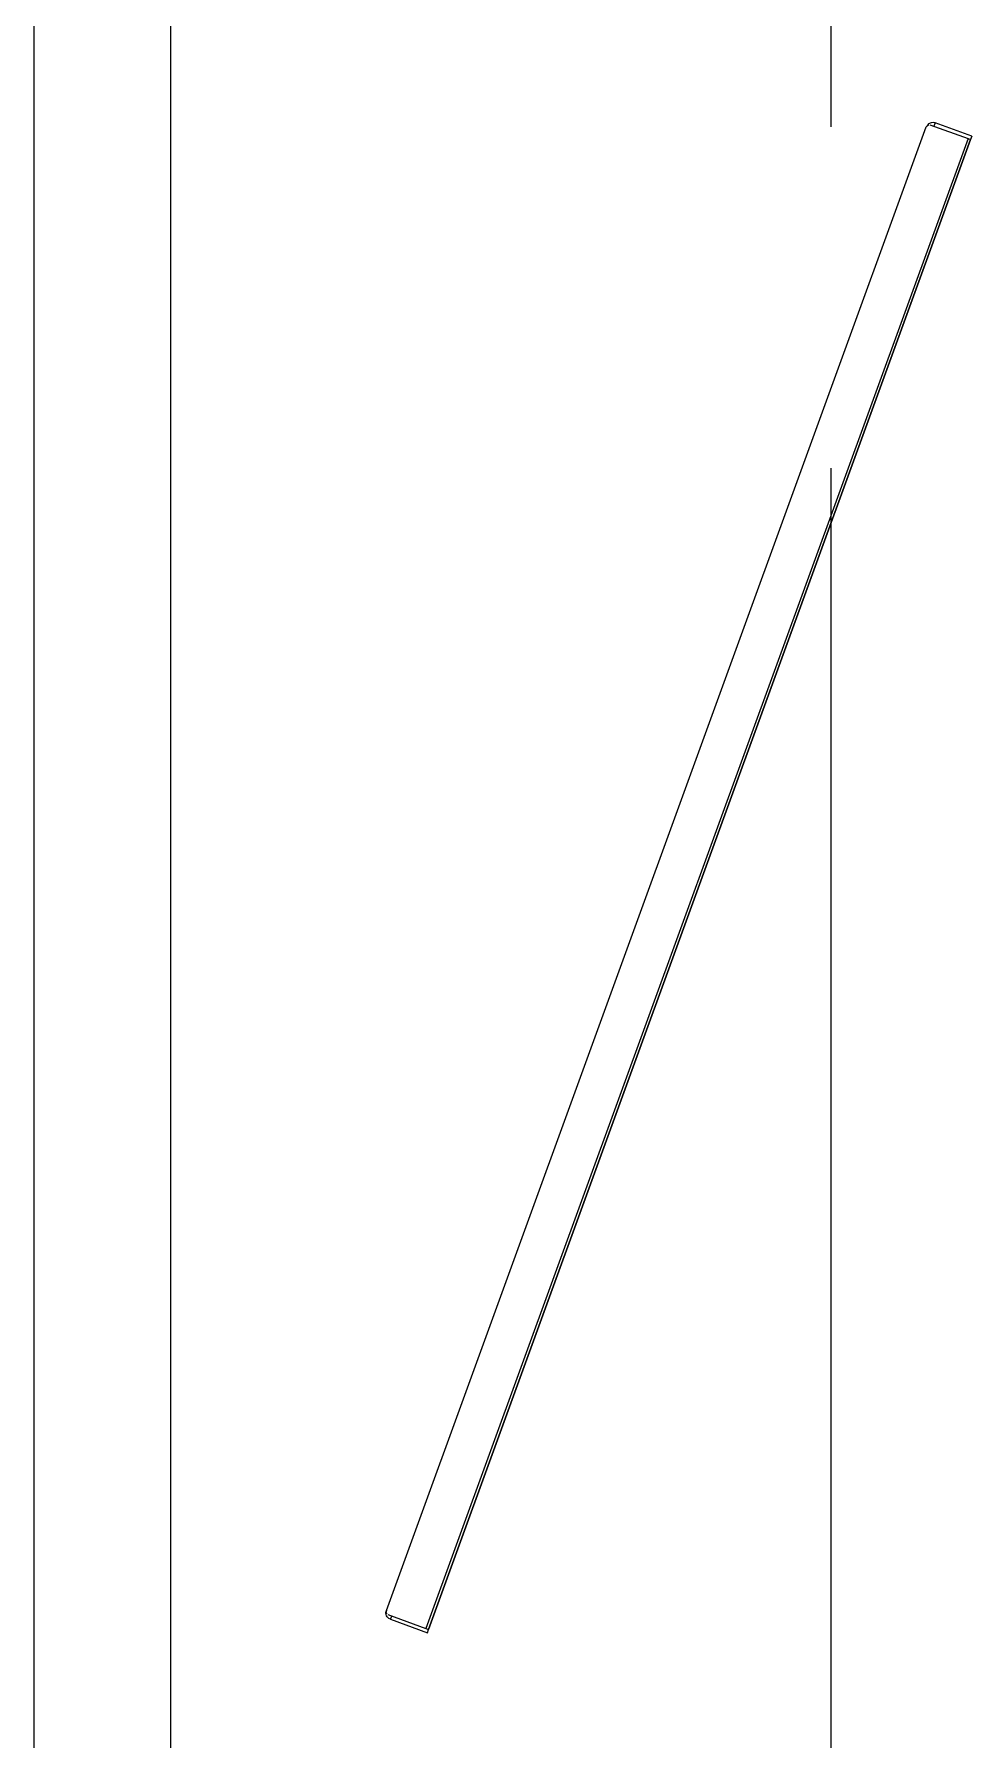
# Model space of a CAD drawing. Header units: millimetres. Extents: x -187347 to 135007, y -6415 to 292048.
# Drawn here: x -63407 to -62857, y 34164 to 35163 of the extents above; entities that cross this region are included whole.
import ezdxf

# ---------------------------------------------------------------- set-up
doc = ezdxf.new("R2010")
doc.units = ezdxf.units.MM
doc.header["$LTSCALE"] = 100
doc.linetypes.add('Z_LINE-CNTR', pattern=[17, 12, -2, 1, -2])
doc.layers.add('Layout Cabinplant', color=30, linetype='Continuous')
doc.layers.add('STEEL', color=5, linetype='Continuous')
doc.layers.add('S-GRID', color=7, linetype='Continuous', lineweight=5)

# ---------------------------------------------------------------- blocks, each defined once
blk = doc.blocks.new('steel weighing')
at = {"layer": 'STEEL', "color": 7, "linetype": 'ByBlock', "ltscale": 20, "elevation": 1.724513007855086}
blk.add_lwpolyline([(854301.8125137091, 723621.4541734721), (854381.8125137091, 723621.4541734721), (854381.8115628511, 719201.4541763293), (854301.8115628511, 719201.4541763293)], close=True, dxfattribs=at)
blk = doc.blocks.new('CP_Whole bird batching')
at = {"layer": 'Layout Cabinplant', "linetype": 'Continuous'}
for p, q in [((-50764.56353428767, -6370.480522112106), (-50772.42999758416, -6392.093452390109)), ((-50761.85910973557, -6368.897785523033), (-50769.98098592675, -6391.212456962036)), ((-50764.56353428767, -6370.480522112106), (-50764.06189015425, -6369.40559733205)), ((-50764.56353428767, -6370.480522112106), (-50762.68414904607, -6371.164562398742)), ((-50764.06189015425, -6369.40559733205), (-50763.21228077925, -6368.565539958945)), ((-50763.21228077925, -6368.565539958945), (-50762.52478077925, -6368.159167888633)), ((-50762.52478077925, -6368.159167888633), (-50761.77282765425, -6367.894336345606)), ((-50761.77282765425, -6367.894336345606), (-50760.98181202925, -6367.781512859336)), ((-50760.58337452925, -6367.783679607324), (-50761.29236170777, -6368.255436941923)), ((-50760.98181202925, -6367.781512859336), (-50760.58337452925, -6367.783679607324)), ((-50759.43668323117, -6368.08983220224), (-50760.58337452925, -6367.783679607324)), ((-50760.58337452925, -6367.783679607324), (-50759.43668323117, -6368.08983220224)), ((-50759.43668323117, -6368.08983220224), (-49890.22100900427, -6684.458464778552)), ((-50772.42999758416, -6392.093452390109), (-50770.50764389737, -6392.659437843831)), ((-50769.98098592675, -6391.212456962036), (-50770.50764389737, -6392.659437843831)), ((-50770.50764389737, -6392.659437843831), (-49897.51441521825, -6710.344542462728)), ((-49897.51441521825, -6710.344542462728), (-50770.50764389737, -6392.659437843831)), ((-49897.00654121665, -6708.949170111504), (-50769.98098592675, -6391.212456962036)), ((-49889.47985890425, -6684.888278606406), (-49890.22100900427, -6684.458464778552)), ((-49890.22100900427, -6684.458464778552), (-49889.47985890425, -6684.888278606406)), ((-49888.36462452925, -6685.851153972617), (-49889.47985890425, -6684.888278606406)), ((-49889.47985890425, -6684.888278606406), (-49888.91301287626, -6685.79766725353)), ((-49887.70446827925, -6687.265414836816), (-49888.36462452925, -6685.851153972617)), ((-49888.88466502105, -6686.634498660453), (-49897.00654121665, -6708.949170111504)), ((-49895.69678239087, -6711.198246113025), (-49887.83031909435, -6689.585315834905)), ((-49887.83031909435, -6689.585315834905), (-49889.68551985965, -6688.834829245927)), ((-49887.83031909435, -6689.585315834905), (-49887.59509327925, -6688.434230449609)), ((-49887.59509327925, -6688.434230449609), (-49887.70446827925, -6687.265414836816)), ((-49897.00654121665, -6708.949170111504), (-49897.51441521825, -6710.344542462728)), ((-49895.69678239087, -6711.198246113025), (-49897.51441521825, -6710.344542462728))]:
    blk.add_line(p, q, dxfattribs=at)

msp = doc.modelspace()

# ---------------------------------------------------------------- linework, layer by layer
at = {"layer": 'S-GRID', "color": 152, "linetype": 'Z_LINE-CNTR'}
msp.add_line((-62939.87800192636, 111408.7708323547), (-62939.87800192655, -6038.235726596322), dxfattribs=at)

# ---------------------------------------------------------------- block references
at = {"layer": 'Layout Cabinplant', "rotation": 90}
msp.add_blockref('CP_Whole bird batching', (-69568.45728484403, 84998.946780979, 1.698032381369785e-09), dxfattribs=at)
at = {"layer": 'STEEL', "color": 6, "linetype": 'ByBlock'}
msp.add_blockref('steel weighing', (-917708.7143639443, -686445.8784551295, -1.724513006157053), dxfattribs=at)

doc.saveas('drawing.dxf')
